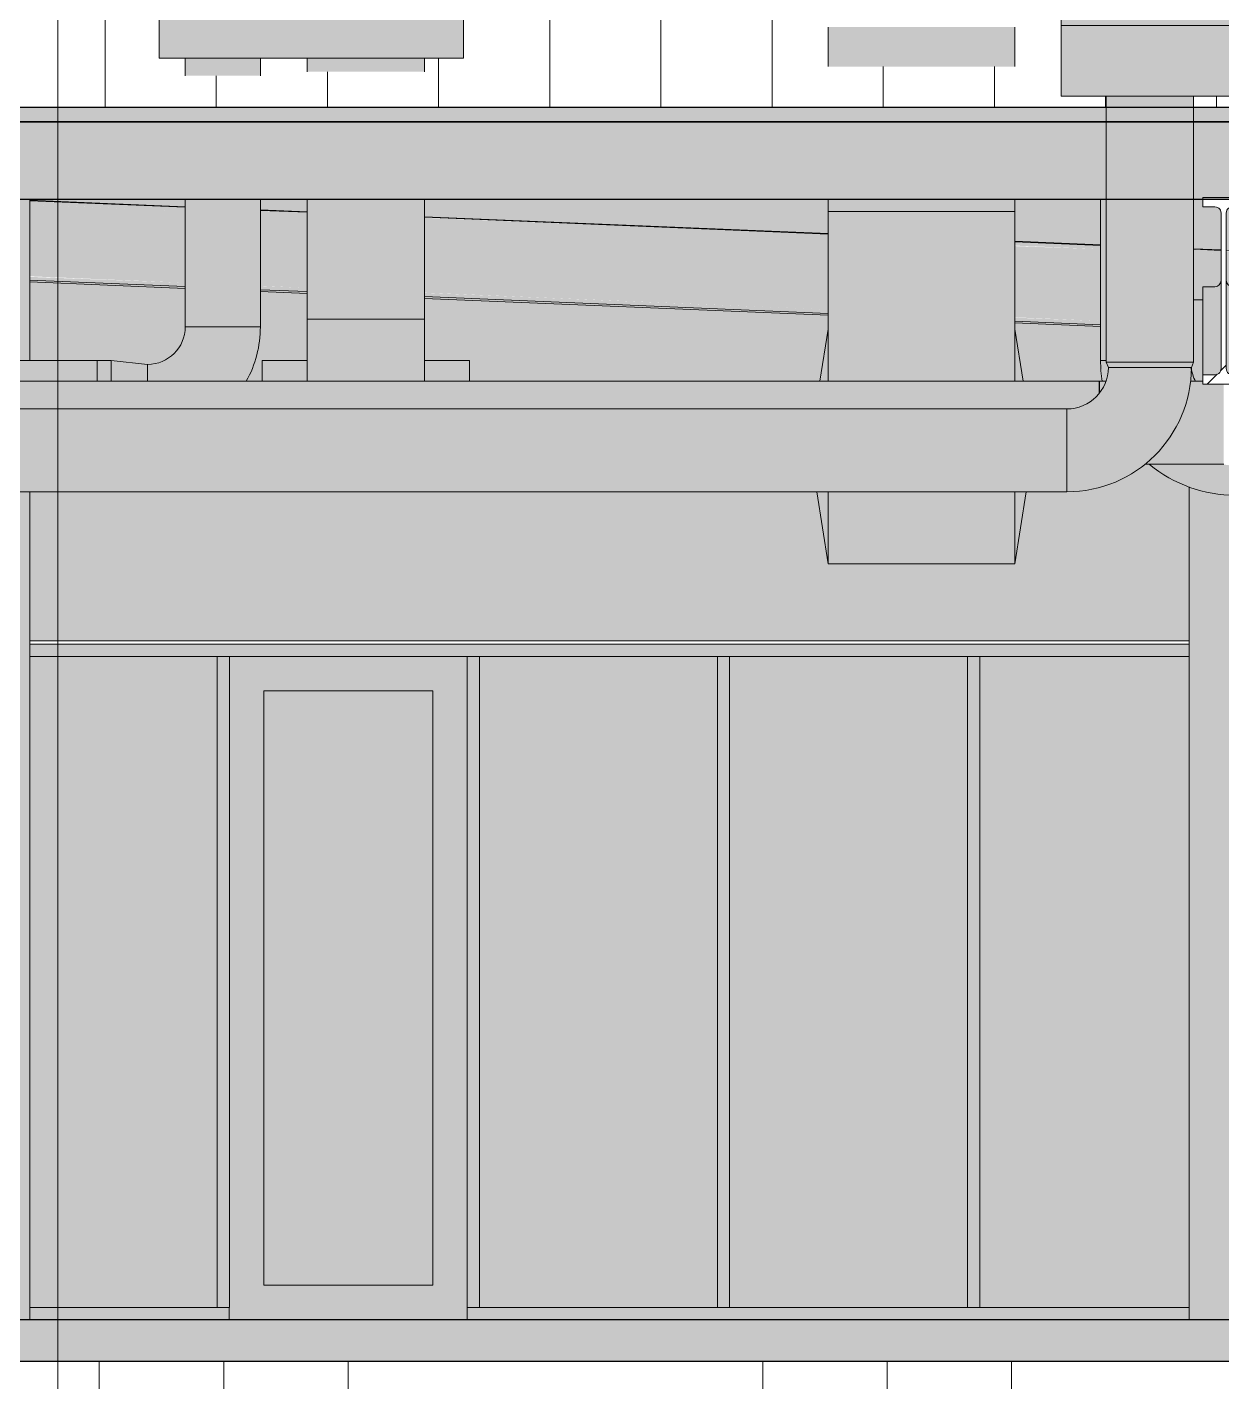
# Model space of a CAD drawing. Header units: inches. Extents: x 21380 to 98133, y -290 to 853.
# Drawn here: x 29036.9 to 29209.7, y -9 to 187.1 of the extents above; entities that cross this region are included whole.
import ezdxf

# ---------------------------------------------------------------- set-up
doc = ezdxf.new("R2010")
doc.units = ezdxf.units.IN
doc.header["$MEASUREMENT"] = 0
doc.linetypes.add('Grid Line 1_2_', pattern=[0.875, 0.5, -0.125, 0.125, -0.125])
for name, color, linetype, lineweight in [('A-CLNG', 13, 'Continuous', 9), ('A-CLNG-PATT', 13, 'Continuous', 25), ('A-DOOR', 31, 'Continuous', 9), ('A-FLOR', 192, 'Continuous', 9), ('A-FLOR-LEVL', 51, 'Continuous', 9), ('A-FLOR-PATT', 8, 'Continuous', 25), ('A-GLAZ-CURT', 52, 'Continuous', 9), ('A-GLAZ-CWMG', 51, 'Continuous', 9), ('A-ROOF', 132, 'Continuous', 9), ('A-ROOF-PATT', 132, 'Continuous', 9), ('A-WALL-PATT', 111, 'Continuous', 25), ('C-TOPO', 7, 'Continuous', 9), ('G-ANNO-SYMB', 111, 'Continuous', 9), ('I-WALL', 2, 'Continuous', 9), ('M-EQPM', 50, 'Continuous', 9), ('M-HVAC-DUCT', 70, 'Continuous', 9), ('M-HVAC-DUCT-ANNO', 70, 'Continuous', 9), ('S-BEAM', 12, 'Continuous', 9), ('S-COLS', 52, 'Continuous', 9)]:
    doc.layers.add(name, color=color, linetype=linetype, lineweight=lineweight)

# ---------------------------------------------------------------- blocks, each defined once
blk = doc.blocks.new('Struct_Xcel_Sports Complex_rvt-2-Building Section - North_South looking East _ Clinic')
at = {"layer": 'A-FLOR-PATT', "lineweight": 9}
h = blk.add_hatch(dxfattribs=at)
h.set_pattern_fill('FP_24', style=0, pattern_type=2)
h.set_pattern_definition([(50, (22033.27, 107.706), (55.0854, -4.8198), [5.76, -63.36]), (355, (22033.27, 107.706), (-10.6557, 57.7685), [4.608, -50.688]), (100.451, (22037.863, 107.305), (44.4295, 52.9487), [4.895, -53.848]), (46.184, (22033.27, 123.066), (81.9644, -12.712), [8.64, -95.04]), (96.636, (22040.1, 122.01), (71.7815, 74.8124), [7.343, -80.772]), (351.184, (22033.27, 123.07), (71.782, 74.8124), [6.912, -76.032]), (21, (22040.95, 119.226), (45.842, -30.9215), [5.76, -63.36]), (326, (22040.95, 119.226), (18.687, 55.6915), [4.608, -50.688]), (71.451, (22044.77, 116.65), (64.529, 24.77), [4.895, -53.848]), (37.5, (22033.272, 107.706), (0.9339, 25.5668), [2.534, -47.539, 2.534, -48.922, -50.88]), (37.5, (22033.272, 107.706), (0.9339, 25.5668), [-101.53, 2.534, -48.346]), (7.5, (22033.272, 107.706), (20.20404, 30.2913), [2.534, -26.803, 2.534, -46.387, -19.392]), (7.5, (22033.272, 107.706), (20.20404, 30.2913), [-78.259, 2.534, -16.858]), (327.5, (22016.146, 107.706), (40.9978, -1.7324), [2.534, -16.666, 2.534, -57.37, -79.488]), (327.5, (22016.146, 107.706), (40.9978, -1.7324), [-79.104, 2.534, -76.954]), (317.5, (22008.466, 107.706), (44.7889, 7.6878), [2.534, -22.426, 2.534, -37.248, -56.448]), (317.5, (22008.466, 107.706), (44.7889, 7.6878), [-64.742, 2.534, -53.914])])
h.paths.add_polyline_path([(22104.33, -6), (22790.8, -6), (22790.8, 0), (20899.55, 0), (20899.55, -6), (21794.49, -6)], flags=0)
at = {"layer": 'A-FLOR', "color": 250, "lineweight": 25}
for p, q in [((22790.8, 0), (20899.55, 0)), ((20899.55, -6), (22790.8, -6))]:
    blk.add_line(p, q, dxfattribs=at)
blk = doc.blocks.new('W-Wide Flange - 2_-3_ deep-1401662-Building Section - North_South looking East _ Clinic')
at = {"layer": 'S-BEAM'}
h = blk.add_hatch(dxfattribs=at)
h.set_pattern_fill('FP_15', color=256, style=0, pattern_type=2)
h.set_pattern_definition([(45, (22033.272, 107.706), (-19.007, 19.007), []), (45, (22033.272, 136.506), (-19.007, 19.007), [])])
h.paths.add_polyline_path([(22540.05, 135.4), (22546.05, 135.4), (22546.05, 136.76), (22544.12, 136.78), (22543.76, 136.96), (22543.52, 137.27), (22543.43, 137.65), (22543.45, 160.37), (22543.62, 160.73), (22543.93, 160.97), (22544.32, 161.06), (22546.05, 161.06), (22546.05, 162.42), (22540.05, 162.42), (22540.05, 161.06), (22541.99, 161.04), (22542.34, 160.87), (22542.59, 160.56), (22542.68, 160.17), (22542.66, 137.45), (22542.48, 137.1), (22542.17, 136.85), (22541.79, 136.76), (22540.05, 136.76)], flags=0)
for points in [[(22540.05, 136.76), (22541.79, 136.78), (22541.79, 149.5), (22540.05, 149.5), (22540.05, 136.78)], [(22541.79, 136.76), (22542.23, 136.89), (22542.48, 137.1), (22542.66, 137.45), (22542.68, 137.65), (22542.65, 150.16), (22542.42, 149.76), (22541.99, 149.53), (22541.79, 149.5), (22541.79, 136.78)], [(22544.32, 136.76), (22544.32, 149.5), (22543.87, 149.62), (22543.55, 149.95), (22543.43, 150.39), (22543.46, 137.43), (22543.69, 137.03), (22543.93, 136.85), (22544.12, 136.78)], [(22544.32, 136.76), (22546.05, 136.78), (22546.05, 149.5), (22544.32, 149.5), (22544.32, 136.78)]]:
    blk.add_hatch(color=256, dxfattribs=at).paths.add_polyline_path(points, flags=0)
at = {"layer": 'S-BEAM', "lineweight": 15}
for p, q in [((22546.05, 162.42), (22540.05, 162.42)), ((22540.05, 162.42), (22540.05, 161.06)), ((22540.05, 161.06), (22541.79, 161.06)), ((22544.32, 161.06), (22546.05, 161.06)), ((22546.05, 161.06), (22546.05, 162.42)), ((22542.68, 160.17), (22542.68, 137.65)), ((22543.43, 137.65), (22543.43, 160.17)), ((22541.79, 136.76), (22540.05, 136.76)), ((22540.05, 136.76), (22540.05, 135.4)), ((22540.05, 135.4), (22546.05, 135.4)), ((22546.05, 136.76), (22544.32, 136.76)), ((22546.05, 135.4), (22546.05, 136.76))]:
    blk.add_line(p, q, dxfattribs=at)
at = {"layer": 'S-BEAM'}
for p, q in [((22540.05, 149.5), (22541.79, 149.5)), ((22540.05, 149.5), (22540.05, 136.76)), ((22544.32, 149.5), (22546.05, 149.5)), ((22546.05, 136.76), (22546.05, 149.5))]:
    blk.add_line(p, q, dxfattribs=at)
at = {"layer": 'S-BEAM', "lineweight": 15, "flags": 128}
for points in [[(22541.79, 161.06), (22541.99, 161.04), (22542.17, 160.97), (22542.34, 160.87), (22542.48, 160.73), (22542.59, 160.56), (22542.66, 160.37), (22542.68, 160.17)], [(22543.43, 160.17), (22543.45, 160.37), (22543.52, 160.56), (22543.62, 160.73), (22543.76, 160.87), (22543.93, 160.97), (22544.12, 161.04), (22544.32, 161.06)], [(22542.68, 137.65), (22542.66, 137.45), (22542.59, 137.27), (22542.48, 137.1), (22542.34, 136.96), (22542.17, 136.85), (22541.99, 136.78), (22541.79, 136.76)], [(22544.32, 136.76), (22544.12, 136.78), (22543.93, 136.85), (22543.76, 136.96), (22543.62, 137.1), (22543.52, 137.27), (22543.45, 137.45), (22543.43, 137.65)]]:
    blk.add_lwpolyline(points, dxfattribs=at)
at = {"layer": 'S-BEAM'}
for centre, start_param, end_param in [((22541.79, 150.39), 4.712389, 6.283185), ((22544.32, 150.39), 3.141593, 4.712389)]:
    blk.add_ellipse(centre, major_axis=(0.89, 0), ratio=0.999133, start_param=start_param, end_param=end_param, dxfattribs=at)
blk = doc.blocks.new('Carrier_48TC_Standard_Efficiency_Gas_Heat_Electric_Cooling_Packaged_Rooftop_Unit_3_to_15_nominal_tons - 7_5 ton 48TC__08-873531-Building Section - North_South looking East _ Clinic')
at = {"layer": 'M-EQPM'}
for points in [[(22519.55, 187.33), (22579.05, 187.33), (22579.05, 228.58), (22519.55, 228.58), (22519.55, 193.61)], [(22519.55, 177.08), (22579.05, 177.08), (22579.05, 191.08), (22519.55, 191.08)]]:
    blk.add_hatch(color=256, dxfattribs=at).paths.add_polyline_path(points, flags=0)
for p, q in [((22519.55, 228.58), (22579.05, 228.58)), ((22519.55, 187.33), (22519.55, 228.58)), ((22579.05, 187.33), (22579.05, 228.58)), ((22519.55, 191.08), (22579.05, 191.08)), ((22519.55, 177.08), (22519.55, 191.08)), ((22579.05, 177.08), (22579.05, 191.08)), ((22579.05, 187.33), (22519.55, 187.33)), ((22579.05, 177.08), (22519.55, 177.08))]:
    blk.add_line(p, q, dxfattribs=at)
blk = doc.blocks.new('Carrier_48TC_Standard_Efficiency_Gas_Heat_Electric_Cooling_Packaged_Rooftop_Unit_3_to_15_nominal_tons - 6 ton 48TC__07-1350223-Building Section - North_South looking East _ Clinic')
at = {"layer": 'M-EQPM'}
for points in [[(22423.87, 192.85), (22433.05, 192.85), (22433.05, 234.23), (22389.05, 234.23), (22389.05, 192.85), (22419.02, 192.85)], [(22433.05, 182.6), (22433.05, 196.6), (22389.05, 196.6), (22389.05, 182.6), (22423.87, 182.6)]]:
    blk.add_hatch(color=256, dxfattribs=at).paths.add_polyline_path(points, flags=0)
for p, q in [((22389.05, 234.23), (22433.05, 234.23)), ((22389.05, 192.85), (22389.05, 234.23)), ((22433.05, 192.85), (22433.05, 234.23)), ((22389.05, 196.6), (22433.05, 196.6)), ((22389.05, 182.6), (22389.05, 196.6)), ((22433.05, 182.6), (22433.05, 196.6)), ((22433.05, 192.85), (22389.05, 192.85)), ((22433.05, 182.6), (22389.05, 182.6))]:
    blk.add_line(p, q, dxfattribs=at)
blk = doc.blocks.new('W-Wide Flange - W12X16-1341241-Building Section - North_South looking East _ Clinic')
at = {"layer": 'S-BEAM'}
h = blk.add_hatch(color=256, dxfattribs=at)
h.paths.add_polyline_path([(22652.49, 149.64), (22652.49, 150.18), (22573.05, 153.42), (22573.05, 152.95), (22646.57, 149.88)], flags=0)
h.paths.add_polyline_path([(22549.05, 153.95), (22549.05, 154.49), (22543.43, 154.65), (22543.43, 154.18)], flags=0)
h.paths.add_polyline_path([(22542.68, 154.21), (22542.68, 154.76), (22538.68, 154.85), (22538.68, 154.38), (22540.06, 154.32)], flags=0)
h.paths.add_polyline_path([(22525.24, 154.94), (22525.24, 155.49), (22512.83, 155.93), (22512.83, 155.45), (22514.6, 155.38)], flags=0)
h.paths.add_polyline_path([(22485.83, 156.58), (22485.83, 157.13), (22427.43, 159.47), (22427.43, 159.01), (22452.91, 157.95)], flags=0)
h.paths.add_polyline_path([(22410.43, 159.72), (22410.43, 160.27), (22403.68, 160.47), (22403.68, 160)], flags=0)
h.paths.add_polyline_path([(22392.8, 160.46), (22392.8, 161), (22370.3, 161.87), (22370.3, 161.39), (22375.45, 161.18)], flags=0)
h = blk.add_hatch(color=256, dxfattribs=at)
h.paths.add_polyline_path([(22652.49, 139.25), (22652.49, 149.64), (22573.05, 152.95), (22573.05, 142.56), (22646.57, 139.5)], flags=0)
h.paths.add_polyline_path([(22549.05, 143.56), (22549.05, 153.95), (22543.43, 154.18), (22543.46, 150.16), (22543.69, 149.76), (22544.12, 149.53), (22544.9, 149.5), (22546.05, 149.5), (22546.05, 147.62), (22548.05, 147.62), (22548.05, 143.6)], flags=0)
h.paths.add_polyline_path([(22525.24, 144.55), (22525.24, 154.94), (22512.83, 155.38), (22512.83, 145.07)], flags=0)
h.paths.add_polyline_path([(22485.83, 146.2), (22485.83, 156.58), (22427.43, 159.01), (22427.43, 148.63), (22452.91, 147.57)], flags=0)
h.paths.add_polyline_path([(22540.05, 147.62), (22540.06, 149.5), (22542.02, 149.53), (22542.42, 149.76), (22542.65, 150.16), (22542.68, 150.39), (22542.64, 154.21), (22538.68, 154.38), (22538.68, 147.62)], flags=0)
h.paths.add_polyline_path([(22410.43, 149.34), (22410.43, 159.72), (22403.68, 160), (22403.68, 149.62)], flags=0)
h.paths.add_polyline_path([(22392.8, 150.07), (22392.8, 160.46), (22370.3, 161.39), (22370.3, 151.01), (22389.07, 150.23)], flags=0)
h = blk.add_hatch(color=256, dxfattribs=at)
h.paths.add_polyline_path([(22652.49, 150.18), (22652.49, 150.26), (22651.44, 150.23)], flags=0)
h.paths.add_polyline_path([(22549.05, 154.49), (22549.05, 154.57), (22547.67, 154.55)], flags=0)
h.paths.add_polyline_path([(22542.68, 154.76), (22542.68, 154.84), (22538.68, 154.93)], flags=0)
h.paths.add_polyline_path([(22525.24, 155.49), (22525.24, 155.56), (22517.46, 155.81)], flags=0)
h.paths.add_polyline_path([(22485.83, 157.13), (22485.83, 157.21), (22452.91, 158.5)], flags=0)
h.paths.add_polyline_path([(22410.43, 160.27), (22410.43, 160.35), (22403.68, 160.55)], flags=0)
h.paths.add_polyline_path([(22392.8, 161), (22392.8, 161.08), (22375.45, 161.73)], flags=0)
h = blk.add_hatch(color=256, dxfattribs=at)
h.paths.add_polyline_path([(22652.49, 138.7), (22652.49, 139.25), (22573.05, 142.49), (22573.05, 142.01), (22646.57, 138.95)], flags=0)
h.paths.add_polyline_path([(22549.05, 143.01), (22549.05, 143.56), (22548.05, 143.54), (22548.05, 143.06)], flags=0)
h.paths.add_polyline_path([(22525.24, 144.01), (22525.24, 144.55), (22512.83, 145.02), (22512.83, 144.52)], flags=0)
h.paths.add_polyline_path([(22485.83, 145.65), (22485.83, 146.2), (22427.43, 148.61), (22427.43, 148.08), (22452.91, 147.02)], flags=0)
h.paths.add_polyline_path([(22410.43, 148.79), (22410.43, 149.34), (22403.68, 149.6), (22403.68, 149.07)], flags=0)
h.paths.add_polyline_path([(22392.8, 149.52), (22392.8, 150.07), (22370.3, 150.93), (22370.3, 150.46), (22375.92, 150.23)], flags=0)
h = blk.add_hatch(color=256, dxfattribs=at)
h.paths.add_polyline_path([(22652.49, 138.44), (22652.49, 138.7), (22573.05, 142.01), (22573.05, 141.75), (22646.57, 138.69)], flags=0)
h.paths.add_polyline_path([(22549.05, 142.75), (22549.05, 143.01), (22548.05, 143.06), (22548.05, 142.79)], flags=0)
h.paths.add_polyline_path([(22525.24, 143.74), (22525.24, 144.01), (22512.83, 144.52), (22512.83, 144.26)], flags=0)
h.paths.add_polyline_path([(22485.83, 145.38), (22485.83, 145.65), (22427.43, 148.08), (22427.43, 147.82), (22481.21, 145.58)], flags=0)
h.paths.add_polyline_path([(22410.43, 148.52), (22410.43, 148.79), (22403.68, 149.07), (22403.68, 148.81)], flags=0)
h.paths.add_polyline_path([(22392.8, 149.26), (22392.8, 149.52), (22370.3, 150.46), (22370.3, 150.2), (22375.45, 149.98)], flags=0)
for p, q in [((22392.8, 161), (22370.3, 161.94)), ((22410.43, 160.27), (22403.68, 160.55)), ((22485.83, 157.13), (22427.43, 159.56)), ((22525.24, 155.49), (22512.83, 156)), ((22542.68, 154.76), (22538.68, 154.93)), ((22549.05, 154.49), (22543.43, 154.73)), ((22652.49, 150.18), (22573.05, 153.49)), ((22370.3, 150.46), (22392.8, 149.52)), ((22403.68, 149.07), (22410.43, 148.79)), ((22427.43, 148.08), (22485.83, 145.65)), ((22512.83, 144.52), (22525.24, 144.01)), ((22548.05, 143.06), (22549.05, 143.01)), ((22573.05, 142.01), (22652.49, 138.7))]:
    blk.add_line(p, q, dxfattribs=at)
blk = doc.blocks.new('System Panel - Interior Glazing-1316223-Building Section - North_South looking East _ Clinic')
at = {"layer": 'A-GLAZ-CURT'}
blk.add_hatch(color=256, dxfattribs=at).paths.add_polyline_path([(22397.43, 1.75), (22397.43, 96), (22370.3, 95.96), (22370.3, 1.75)], flags=0)
blk = doc.blocks.new('Rectangular Mullion - Interior 1_75_ x 4_5_-1316220-Building Section - North_South looking East _ Clinic')
at = {"layer": 'A-GLAZ-CWMG'}
blk.add_hatch(color=256, dxfattribs=at).paths.add_polyline_path([(22399.18, 0), (22399.18, 1.75), (22370.3, 1.75), (22370.3, 0)], flags=0)
for q in [(22370.3, 1.75), (22399.18, 0)]:
    blk.add_line((22399.18, 1.75), q, dxfattribs=at)
blk = doc.blocks.new('System Panel - Interior Glazing-1220306-Building Section - North_South looking East _ Clinic')
at = {"layer": 'A-GLAZ-CURT'}
blk.add_hatch(color=256, dxfattribs=at).paths.add_polyline_path([(22616.3, 1.75), (22650.74, 1.75), (22650.74, 96), (22616.3, 96), (22616.3, 76.43)], flags=0)
blk = doc.blocks.new('Rectangular Mullion - Interior 1_75_ x 4_5_-1314717-Building Section - North_South looking East _ Clinic')
at = {"layer": 'A-GLAZ-CWMG'}
blk.add_hatch(color=256, dxfattribs=at).paths.add_polyline_path([(22506.87, 0), (22538.05, 0), (22538.05, 1.75), (22506.87, 1.75)], flags=0)
blk.add_line((22538.05, 1.75), (22506.87, 1.75), dxfattribs=at)
blk = doc.blocks.new('Rectangular Mullion - Interior 1_75_ x 4_5_-1314719-Building Section - North_South looking East _ Clinic')
at = {"layer": 'A-GLAZ-CWMG'}
blk.add_hatch(color=256, dxfattribs=at).paths.add_polyline_path([(22470.68, 96), (22506.87, 96), (22506.87, 97.75), (22470.68, 97.75)], flags=0)
for p, q in [((22506.87, 97.75), (22470.68, 97.75)), ((22470.68, 96), (22506.87, 96))]:
    blk.add_line(p, q, dxfattribs=at)
blk = doc.blocks.new('Rectangular Mullion - Interior 1_75_ x 4_5_-V47-Building Section - North_South looking East _ Clinic')
at = {"layer": 'A-GLAZ-CWMG'}
blk.add_hatch(color=256, dxfattribs=at).paths.add_polyline_path([(22530.38, 96), (22538.05, 96), (22538.05, 97.75), (22506.87, 97.75), (22506.87, 96)], flags=0)
for p, q in [((22538.05, 97.75), (22506.87, 97.75)), ((22506.87, 96), (22538.05, 96))]:
    blk.add_line(p, q, dxfattribs=at)
blk = doc.blocks.new('Rectangular Mullion - Interior 1_75_ x 4_5_-1314720-Building Section - North_South looking East _ Clinic')
at = {"layer": 'A-GLAZ-CWMG'}
blk.add_hatch(color=256, dxfattribs=at).paths.add_polyline_path([(22580.12, 1.75), (22580.12, 96), (22578.37, 96), (22578.37, 1.75)], flags=0)
for p, q in [((22578.37, 96), (22580.12, 96)), ((22578.37, 96), (22578.37, 1.75)), ((22580.12, 1.75), (22580.12, 96)), ((22580.12, 1.75), (22578.37, 1.75))]:
    blk.add_line(p, q, dxfattribs=at)
blk = doc.blocks.new('Door_Single_Storefront - one-1371409-Building Section - North_South looking East _ Clinic')
at = {"layer": 'A-DOOR'}
h = blk.add_hatch(color=256, dxfattribs=at)
h.paths.add_polyline_path([(22399.18, 0), (22433.62, 0), (22433.62, 96), (22399.18, 96), (22399.18, 1.75)], flags=0)
h.paths.add_polyline_path([(22414.18, 5), (22404.18, 5), (22404.18, 91), (22428.62, 91), (22428.62, 5)], flags=0)
blk.add_hatch(color=256, dxfattribs=at).paths.add_polyline_path([(22404.18, 5), (22428.62, 5), (22428.62, 91), (22404.18, 91), (22404.18, 29.44)], flags=0)
for p, q in [((22404.18, 5), (22404.18, 91)), ((22404.18, 91), (22428.62, 91)), ((22428.62, 91), (22428.62, 5)), ((22428.62, 5), (22404.18, 5))]:
    blk.add_line(p, q, dxfattribs=at)
blk = doc.blocks.new('Rectangular Mullion - Interior 1_75_ x 4_5_-1315442-Building Section - North_South looking East _ Clinic')
at = {"layer": 'A-GLAZ-CWMG'}
blk.add_hatch(color=256, dxfattribs=at).paths.add_polyline_path([(22470.68, 0), (22470.68, 1.75), (22433.62, 1.75), (22433.62, 0)], flags=0)
for p in [(22433.62, 0), (22470.68, 1.75)]:
    blk.add_line(p, (22433.62, 1.75), dxfattribs=at)
blk = doc.blocks.new('Rectangular Mullion - Interior 1_75_ x 4_5_-V46-Building Section - North_South looking East _ Clinic')
at = {"layer": 'A-GLAZ-CWMG'}
blk.add_hatch(color=256, dxfattribs=at).paths.add_polyline_path([(22615.43, 0), (22615.43, 1.75), (22579.24, 1.75), (22579.24, 0)], flags=0)
blk.add_line((22615.43, 1.75), (22579.24, 1.75), dxfattribs=at)
blk = doc.blocks.new('Rectangular Mullion - Interior 1_75_ x 4_5_-1316222-Building Section - North_South looking East _ Clinic')
at = {"layer": 'A-GLAZ-CWMG'}
blk.add_hatch(color=256, dxfattribs=at).paths.add_polyline_path([(22370.3, 96), (22398.3, 96), (22398.3, 97.75), (22370.3, 97.75)], flags=0)
for p, q in [((22398.3, 97.75), (22370.3, 97.75)), ((22370.3, 96), (22398.3, 96))]:
    blk.add_line(p, q, dxfattribs=at)
blk = doc.blocks.new('Rectangular Elbow - Radius - 1 W-1457273-Building Section - North_South looking East _ Clinic')
at = {"layer": 'M-HVAC-DUCT'}
h = blk.add_hatch(color=256, dxfattribs=at)
h.paths.add_polyline_path([(22491.64, 109.38), (22512.83, 109.38), (22512.83, 119.82), (22485.83, 119.82), (22485.83, 109.38)], flags=0)
h.paths.add_polyline_path([(22512.83, 135.82), (22512.83, 160.38), (22485.83, 160.38), (22485.83, 135.82), (22509.58, 135.82)], flags=0)
for p, q in [((22485.83, 160.38), (22512.83, 160.38)), ((22485.83, 160.38), (22485.83, 135.81)), ((22512.83, 160.38), (22512.83, 135.81)), ((22485.83, 119.77), (22485.83, 109.38)), ((22512.83, 119.77), (22512.83, 109.38)), ((22485.83, 109.38), (22512.83, 109.38)), ((22512.83, 109.38), (22485.83, 109.38))]:
    blk.add_line(p, q, dxfattribs=at)
blk = doc.blocks.new('Round to Rectangular Transition - Angle - 45 Degree-1457275-Building Section - North_South looking East _ Clinic')
at = {"layer": 'M-HVAC-DUCT'}
h = blk.add_hatch(color=256, dxfattribs=at)
h.paths.add_polyline_path([(22485.83, 109.38), (22485.83, 119.82), (22484.3, 119.82), (22485.8, 109.63)], flags=0)
h.paths.add_polyline_path([(22484.72, 135.82), (22485.83, 135.82), (22485.83, 143.38), (22484.8, 136.34)], flags=0)
h = blk.add_hatch(color=256, dxfattribs=at)
h.paths.add_polyline_path([(22512.83, 109.38), (22514.37, 119.82), (22512.83, 119.82), (22512.83, 109.63)], flags=0)
h.paths.add_polyline_path([(22512.83, 135.82), (22513.95, 135.82), (22512.83, 143.38), (22512.83, 136.34)], flags=0)
for points in [[(22513.95, 135.82), (22514.03, 135.82), (22513.2, 140.86)], [(22485.83, 109.38), (22484.3, 119.82), (22484.18, 119.82), (22485.8, 109.63)], [(22512.83, 109.38), (22514.49, 119.82), (22514.37, 119.82), (22512.87, 109.62)]]:
    blk.add_hatch(color=256, dxfattribs=at).paths.add_polyline_path(points, flags=0)
for p, q in [((22484.63, 135.82), (22485.83, 143.38)), ((22514.03, 135.82), (22512.83, 143.38)), ((22485.83, 109.38), (22484.18, 119.82)), ((22514.49, 119.82), (22512.83, 109.38)), ((22485.83, 109.38), (22512.83, 109.38))]:
    blk.add_line(p, q, dxfattribs=at)
blk = doc.blocks.new('Rectangular Elbow - Radius - 1 W-1459285-Building Section - North_South looking East _ Clinic')
at = {"layer": 'M-HVAC-DUCT'}
h = blk.add_hatch(color=256, dxfattribs=at)
h.paths.add_polyline_path([(22376.52, 135.82), (22380.05, 135.82), (22380.05, 138.82), (22353.05, 138.82), (22353.05, 135.82), (22375.45, 135.82)], flags=0)
h.paths.add_polyline_path([(22335.48, 135.82), (22347.05, 135.82), (22347.05, 138.82), (22335.05, 138.82), (22335.05, 135.82), (22335.3, 135.82)], flags=0)
for p, q in [((22335.05, 138.82), (22335.05, 135.82)), ((22335.05, 135.82), (22335.05, 138.82)), ((22347.03, 138.82), (22335.05, 138.82)), ((22380.05, 138.82), (22353.03, 138.82)), ((22380.05, 138.82), (22380.05, 135.82))]:
    blk.add_line(p, q, dxfattribs=at)
blk = doc.blocks.new('Rectangular Elbow - Radius - 1 W-1453792-Building Section - North_South looking East _ Clinic')
at = {"layer": 'M-HVAC-DUCT'}
h = blk.add_hatch(color=256, dxfattribs=at)
h.paths.add_polyline_path([(22544.74, 119.32), (22544.74, 123.54), (22542.71, 123.82), (22532.37, 123.82), (22533.28, 123.04), (22535.89, 121.45), (22538.71, 120.27), (22541.69, 119.56)], flags=0)
h.paths.add_polyline_path([(22525.96, 135.82), (22526.01, 135.9), (22526.16, 136.27), (22526.37, 137.82), (22526.05, 138.57), (22526.05, 138.82), (22525.24, 138.82), (22525.56, 135.82), (22525.69, 135.82)], flags=0)
h.paths.add_polyline_path([(22538.21, 135.82), (22539.01, 135.82), (22538.46, 137.14), (22538.37, 137.82), (22538.3, 137.04)], flags=0)
for p, q in [((22525.24, 138.82), (22526.05, 138.82)), ((22544.74, 123.54), (22544.74, 119.32))]:
    blk.add_line(p, q, dxfattribs=at)
for radius, start, end in [(19.5, 180, 188.8511), (6.5, 188.8076, 207.6079), (19.5, 230.4864, 270)]:
    blk.add_arc((22544.74, 138.82), radius, start, end, dxfattribs=at)
blk = doc.blocks.new('Rectangular Elbow - Radius - 1 W-1554771-Building Section - North_South looking East _ Clinic')
at = {"layer": 'M-HVAC-DUCT'}
blk.add_hatch(color=256, dxfattribs=at).paths.add_polyline_path([(22421.58, 135.82), (22427.43, 135.82), (22427.43, 144.82), (22410.43, 144.82), (22410.43, 135.82), (22414.18, 135.82)], flags=0)
for p, q in [((22410.43, 144.82), (22427.43, 144.82)), ((22410.43, 144.82), (22410.43, 135.79)), ((22427.43, 144.82), (22427.43, 135.79))]:
    blk.add_line(p, q, dxfattribs=at)
blk = doc.blocks.new('Rectangular Transition - Angle - 45 Degree-1554773-Building Section - North_South looking East _ Clinic')
at = {"layer": 'M-HVAC-DUCT'}
for points in [[(22403.93, 135.82), (22410.43, 135.82), (22410.43, 138.82), (22403.93, 138.82), (22403.93, 136.65)], [(22427.43, 135.82), (22433.93, 135.82), (22433.93, 138.82), (22427.43, 138.82), (22427.43, 136.65)]]:
    blk.add_hatch(color=256, dxfattribs=at).paths.add_polyline_path(points, flags=0)
for p, q in [((22403.93, 135.82), (22403.93, 138.82)), ((22410.43, 138.82), (22403.93, 138.82)), ((22433.93, 138.82), (22427.43, 138.82)), ((22433.93, 138.82), (22433.93, 135.82))]:
    blk.add_line(p, q, dxfattribs=at)
blk = doc.blocks.new('Rectangular Elbow - Radius - 1 W-1554887-Building Section - North_South looking East _ Clinic')
at = {"layer": 'M-HVAC-DUCT'}
blk.add_hatch(color=256, dxfattribs=at).paths.add_polyline_path([(22388.02, 135.82), (22401.62, 135.82), (22402.69, 138.12), (22403.43, 140.86), (22403.68, 143.7), (22392.8, 143.7), (22392.62, 142.29), (22392.07, 140.98), (22391.21, 139.85), (22390.08, 138.99), (22388.77, 138.44), (22387.37, 138.26), (22387.37, 135.82)], flags=0)
for p, q in [((22392.8, 143.7), (22403.68, 143.7)), ((22387.37, 135.82), (22387.37, 138.26))]:
    blk.add_line(p, q, dxfattribs=at)
for radius, start in [(5.44, 270), (16.31, 331.0914)]:
    blk.add_arc((22387.37, 143.7), radius, start, 0, dxfattribs=at)
blk = doc.blocks.new('Rectangular Transition - Angle - 45 Degree-1554892-Building Section - North_South looking East _ Clinic')
at = {"layer": 'M-HVAC-DUCT'}
blk.add_hatch(color=256, dxfattribs=at).paths.add_polyline_path([(22387.37, 135.82), (22387.37, 138.26), (22382.08, 138.82), (22382.08, 135.82)], flags=0)
for p, q in [((22382.08, 135.82), (22382.08, 138.82)), ((22387.37, 138.26), (22382.08, 138.82)), ((22387.37, 138.26), (22387.37, 135.82))]:
    blk.add_line(p, q, dxfattribs=at)
blk = doc.blocks.new('Rectangular Elbow - Radius - 1 W-1464269-Building Section - North_South looking East _ Clinic')
at = {"layer": 'M-HVAC-DUCT'}
blk.add_hatch(color=256, dxfattribs=at).paths.add_polyline_path([(22520.37, 119.82), (22523.18, 120.04), (22525.93, 120.7), (22528.54, 121.78), (22530.95, 123.26), (22533.23, 125.26), (22534.93, 127.24), (22536.4, 129.65), (22537.48, 132.26), (22538.14, 135.02), (22538.37, 137.82), (22526.37, 137.82), (22526.16, 136.27), (22525.56, 134.82), (22524.61, 133.58), (22523.37, 132.62), (22521.92, 132.02), (22520.37, 131.82)], flags=0)
for p, q in [((22526.37, 137.82), (22538.37, 137.82)), ((22520.37, 119.82), (22520.37, 131.82))]:
    blk.add_line(p, q, dxfattribs=at)
for radius in [6, 18]:
    blk.add_arc((22520.37, 137.82), radius, 270, 360, dxfattribs=at)
blk = doc.blocks.new('Rectangular Transition - Angle - 45 Degree-1464678-Building Section - North_South looking East _ Clinic')
at = {"layer": 'M-HVAC-DUCT'}
blk.add_hatch(color=256, dxfattribs=at).paths.add_polyline_path([(22526.37, 137.82), (22538.37, 137.82), (22538.68, 138.57), (22526.05, 138.57), (22526.16, 138.31)], flags=0)
for p, q in [((22526.05, 138.57), (22538.68, 138.57)), ((22526.05, 138.57), (22526.37, 137.82)), ((22538.37, 137.82), (22526.37, 137.82)), ((22538.68, 138.57), (22538.37, 137.82))]:
    blk.add_line(p, q, dxfattribs=at)
blk = doc.blocks.new('Rectangular Elbow - Radius - 1 W-1557176-Building Section - North_South looking East _ Clinic')
at = {"layer": 'M-HVAC-DUCT'}
h = blk.add_hatch(color=256, dxfattribs=at)
h.paths.add_polyline_path([(22541.09, 123.82), (22543.05, 123.82), (22543.05, 135.4), (22540.05, 135.4), (22540.05, 135.82), (22538.21, 135.82), (22538.14, 135), (22537.48, 132.26), (22536.4, 129.65), (22534.93, 127.24), (22533.09, 125.09), (22531.6, 123.82), (22540.06, 123.82)], flags=0)
h.paths.add_polyline_path([(22525.05, 134.16), (22525.64, 135.02), (22525.98, 135.82), (22525.05, 135.82), (22525.05, 134.82)], flags=0)
for p, q in [((22525.05, 134.16), (22525.05, 135.82)), ((22525.98, 135.82), (22525.05, 135.82)), ((22540.09, 135.82), (22538.24, 135.82)), ((22531.62, 123.82), (22543.05, 123.82))]:
    blk.add_line(p, q, dxfattribs=at)

msp = doc.modelspace()

# ---------------------------------------------------------------- hatches: boundary and pattern name
at = {"layer": 'A-CLNG', "lineweight": 5}
h = msp.add_hatch(color=256, dxfattribs=at)
h.paths.add_polyline_path([(29319.43, 150.26), (29319.43, 160.46), (29278.37, 162.17), (29240, 162.17), (29240, 153.57), (29313.51, 150.51)], flags=0)
h.paths.add_polyline_path([(29216, 154.57), (29216, 162.17), (29213, 162.17), (29213, 161.06), (29211.06, 161.04), (29210.71, 160.87), (29210.46, 160.56), (29210.37, 160.17), (29210.37, 154.81)], flags=0)
h.paths.add_polyline_path([(29209.62, 154.84), (29209.6, 160.37), (29209.43, 160.73), (29209.12, 160.97), (29208.73, 161.06), (29207, 161.06), (29207, 162.17), (29205.62, 162.17), (29205.62, 155)], flags=0)
h.paths.add_polyline_path([(29192.18, 155.56), (29192.18, 162.17), (29179.78, 162.17), (29179.78, 156.08)], flags=0)
h.paths.add_polyline_path([(29152.78, 157.21), (29152.78, 162.17), (29094.37, 162.17), (29094.37, 159.64), (29119.86, 158.58)], flags=0)
h.paths.add_polyline_path([(29077.37, 160.35), (29077.37, 162.17), (29070.62, 162.17), (29070.62, 160.63)], flags=0)
h.paths.add_polyline_path([(29059.75, 161.08), (29059.75, 162.17), (29037.25, 162.17), (29037.25, 162.02), (29042.4, 161.8)], flags=0)
at = {"layer": 'A-CLNG-PATT', "lineweight": 5}
h = msp.add_hatch(color=256, dxfattribs=at)
h.paths.add_polyline_path([(28306.51, 173.3), (29193, 173.3), (29193, 173.43), (27558.5, 173.37), (27558.5, 173.3), (28267.78, 173.3)], flags=0)
h.paths.add_polyline_path([(29453.5, 173.3), (29453.5, 173.43), (29240, 173.43), (29240, 173.3), (29449.07, 173.3)], flags=0)
h.paths.add_polyline_path([(29216, 173.3), (29216, 173.43), (29205.62, 173.43), (29205.62, 173.3)], flags=0)
at = {"layer": 'A-CLNG-PATT', "lineweight": 9}
h = msp.add_hatch(dxfattribs=at)
h.set_pattern_fill('FP_18', color=256, style=0, pattern_type=2)
h.set_pattern_definition([(161.57, (22034.232, 108.666), (-7.6802237, -0.0009796), [0, -54.643, 6.067, 0]), (18.43, (22032.312, 108.666), (-7.6802237, 0.0009796), [0, -54.643, 6.067, 0]), (108.43, (22034.232, 108.666), (3.8382953, -19.2013653), [18.211, -42.499]), (71.57, (22032.312, 108.666), (3.8382953, 19.2013653), [18.211, -42.499])])
h.paths.add_polyline_path([(28229.04, 162.17), (29453.5, 162.17), (29453.5, 173.3), (27558.5, 173.3), (27558.5, 162.17), (28197, 162.17)], flags=0)
at = {"layer": 'A-ROOF'}
msp.add_hatch(color=256, dxfattribs=at).paths.add_polyline_path([(28461.43, 173.43), (29453.5, 173.43), (29453.5, 175.44), (27556, 175.44), (27556, 173.43), (28383.97, 173.43)], flags=0)
at = {"layer": 'A-ROOF-PATT'}
h = msp.add_hatch(dxfattribs=at)
h.set_pattern_fill('FP_19', color=256, style=0, pattern_type=2)
h.set_pattern_definition([(90, (180.953, -760.156), (-16.082, 1e-15), [])])
h.paths.add_polyline_path([(27556, 175.44), (29193, 175.44), (29193, 177.08), (29186.5, 177.08), (29186.5, 187.08), (29179.78, 187.08), (29179.78, 181.36), (29152.78, 181.36), (29152.78, 187.08), (29148, 187.08), (29148, 188.22), (29113.62, 188.22), (29113.62, 188.72), (29100, 188.72), (29100, 182.6), (29094.37, 182.6), (29094.37, 180.61), (29077.37, 180.61), (29077.37, 182.6), (29070.62, 182.6), (29070.62, 180.04), (29059.75, 180.04), (29059.75, 182.6), (29056, 182.6), (29056, 188.72), (29039.75, 188.71), (29039.75, 187.71), (29037.5, 187.71), (29037.5, 187.44), (29018.95, 187.44), (29018.92, 178.05), (29017.86, 178), (29015.05, 178.05), (29015.05, 185), (29009.14, 185), (29009.07, 181.13), (29008.5, 181.61), (29008.5, 176.44), (29005.68, 176.44), (29005.68, 187.44), (27788.75, 187.45), (27788.75, 187.6), (27556, 187.6)], flags=0)
h.paths.add_polyline_path([(29452, 175.44), (29452, 188.22), (29400.25, 188.22), (29400.25, 179.08), (29395.47, 179.08), (29395.47, 177.1), (29368.47, 177.1), (29368.47, 179.08), (29356.06, 179.08), (29356.06, 176.41), (29343.06, 176.41), (29343.06, 179.08), (29336.87, 179.08), (29336.87, 188.22), (29246, 188.22), (29246, 177.08), (29240, 177.08), (29240, 175.44), (29449.07, 175.44)], flags=0)
h.paths.add_polyline_path([(29216, 175.44), (29216, 177.08), (29205.62, 177.08), (29205.62, 175.44)], flags=0)
h.paths.add_polyline_path([(29008.5, 184.92), (29008.61, 184.93), (29008.52, 185.01), (29008.5, 184.93)], flags=0)
at = {"layer": 'A-WALL-PATT', "lineweight": 5}
h = msp.add_hatch(color=256, dxfattribs=at)
h.paths.add_polyline_path([(29025.75, 0), (29037.25, 0), (29037.25, 119.82), (29025.75, 119.82), (29025.75, 76.43)], flags=0)
h.paths.add_polyline_path([(29037.25, 138.82), (29037.25, 162.17), (29025.75, 162.17), (29025.75, 138.82), (29033.09, 138.82)], flags=0)
at = {"layer": 'C-TOPO'}
h = msp.add_hatch(dxfattribs=at)
h.set_pattern_fill('FP_16', color=256, style=0, pattern_type=2)
h.set_pattern_definition([(0, (22033.27, 107.706), (48, 48), [48, -48]), (0, (22033.27, 125.706), (48, 48), [48, -48]), (0, (22033.27, 143.706), (48, 48), [48, -48]), (90, (22039.27, 149.706), (-48, 48), [48, -48]), (90, (22057.27, 149.706), (-48, 48), [48, -48]), (90, (22075.27, 149.706), (-48, 48), [48, -48])])
h.paths.add_polyline_path([(29669.36, -79.81), (29700.82, -79.81), (29700.82, 0), (29467.75, 0), (29467.75, -36), (29470.75, -36), (29470.75, -48), (29452.75, -48), (29452.75, -36), (29457.75, -36), (29457.75, -6), (27566.5, -6), (27566.5, -36), (27571.5, -36), (27571.5, -48), (27553.5, -48), (27553.5, -36), (27556.5, -36), (27556.5, 0), (27222.04, 0), (27222.04, -79.81), (29588.6, -79.81)], flags=0)
h.paths.add_polyline_path([(29218.55, -24), (29202.55, -24), (29202.55, -12), (29218.55, -12)], flags=0)
at = {"layer": 'I-WALL'}
h = msp.add_hatch(color=256, dxfattribs=at)
h.paths.add_polyline_path([(29037.25, 98.25), (29205, 98.25), (29205, 120.55), (29202.83, 121.45), (29199.97, 123.26), (29199.31, 123.82), (29198.55, 123.82), (29197.89, 123.26), (29195.48, 121.78), (29192.87, 120.7), (29190.13, 120.04), (29187.31, 119.82), (29181.44, 119.82), (29179.78, 109.38), (29152.78, 109.38), (29151.12, 119.82), (29037.25, 119.82), (29037.25, 115.49)], flags=0)
h.paths.add_polyline_path([(29236.05, 98.25), (29319.43, 98.25), (29319.43, 118.82), (29268, 118.82), (29268, 136.82), (29319.43, 136.82), (29319.43, 138.44), (29240, 141.75), (29240, 136.82), (29246, 135.82), (29246, 134.82), (29263.6, 134.82), (29263.6, 116.82), (29220.13, 116.82), (29215, 118.34), (29215, 98.25)], flags=0)
h.paths.add_polyline_path([(29192.18, 135.82), (29192.42, 135.82), (29192.18, 138.82), (29192.18, 143.74), (29179.78, 144.26), (29179.78, 143.38), (29180.98, 135.82), (29192, 135.82)], flags=0)
h.paths.add_polyline_path([(29069.02, 135.82), (29070.87, 135.82), (29070.87, 138.82), (29077.37, 138.82), (29077.37, 148.52), (29070.62, 148.81), (29070.62, 143.7), (29070.37, 140.86), (29069.64, 138.12), (29068.57, 135.82)], flags=0)
h.paths.add_polyline_path([(29150.28, 135.82), (29151.58, 135.82), (29152.78, 143.38), (29152.78, 145.38), (29094.37, 147.82), (29094.37, 138.82), (29100.87, 138.82), (29100.87, 135.82), (29119.86, 135.82)], flags=0)
h.paths.add_polyline_path([(29215, 136.65), (29216, 136.82), (29216, 142.75), (29215, 142.79), (29215, 136.82)], flags=0)
h.paths.add_polyline_path([(29054.31, 138.26), (29055.72, 138.44), (29057.03, 138.99), (29058.15, 139.85), (29059.02, 140.98), (29059.56, 142.29), (29059.75, 143.7), (29059.75, 149.26), (29037.25, 150.2), (29037.25, 138.82), (29049.03, 138.82), (29052.57, 138.44)], flags=0)
at = {"layer": 'M-HVAC-DUCT', "lineweight": 5}
h = msp.add_hatch(color=256, dxfattribs=at)
h.paths.add_polyline_path([(29152.78, 160.38), (29179.78, 160.38), (29179.78, 162.17), (29152.78, 162.17)], flags=0)
h.paths.add_polyline_path([(29179.78, 181.36), (29179.78, 187.08), (29152.78, 187.08), (29152.78, 181.36), (29177.95, 181.36)], flags=0)
h = msp.add_hatch(color=256, dxfattribs=at)
h.paths.add_polyline_path([(29059.75, 143.7), (29070.62, 143.7), (29070.62, 162.17), (29059.75, 162.17), (29059.75, 154.55)], flags=0)
h.paths.add_polyline_path([(29059.75, 180.04), (29070.62, 180.04), (29070.62, 182.6), (29059.75, 182.6)], flags=0)
h = msp.add_hatch(color=256, dxfattribs=at)
h.paths.add_polyline_path([(29094.37, 144.82), (29094.37, 162.17), (29077.37, 162.17), (29077.37, 144.82), (29081.13, 144.82)], flags=0)
h.paths.add_polyline_path([(29087.86, 180.61), (29094.37, 180.61), (29094.37, 182.6), (29077.37, 182.6), (29077.37, 180.61), (29087.85, 180.61)], flags=0)
at = {"layer": 'M-HVAC-DUCT'}
for points in [[(29197.32, 138.57), (29205.62, 138.57), (29205.62, 177.08), (29193, 177.08), (29193, 138.57)], [(28428.06, 119.82), (29187.31, 119.82), (29187.31, 131.82), (28428.06, 131.82)]]:
    msp.add_hatch(color=256, dxfattribs=at).paths.add_polyline_path(points, flags=0)
at = {"layer": 'M-HVAC-DUCT', "lineweight": 5}
for points in [[(29192.18, 138.82), (29193, 138.82), (29193, 162.17), (29192.18, 162.17), (29192.18, 154.55)], [(29049.03, 135.82), (29049.03, 138.82), (29047, 138.82), (29047, 135.82)], [(28340.34, 123.82), (28428.06, 123.82), (28428.06, 131.82), (29187.31, 131.82), (29188.86, 132.02), (29190.31, 132.62), (29191.55, 133.58), (29192, 134.16), (29192, 135.82), (29020, 135.82), (29020, 135.4), (29014, 135.4), (29014, 135.82), (28778.75, 135.82), (28778.75, 135.4), (28772.75, 135.4), (28772.75, 135.82), (28537.5, 135.82), (28537.5, 135.4), (28531.5, 135.4), (28531.5, 135.82), (28340.34, 135.82)]]:
    msp.add_hatch(color=256, dxfattribs=at).paths.add_polyline_path(points, flags=0)
at = {"layer": 'S-COLS', "lineweight": 5}
h = msp.add_hatch(color=256, dxfattribs=at)
h.paths.add_polyline_path([(29215, 0), (29215, 118.34), (29211.68, 119.32), (29208.63, 119.56), (29205.66, 120.27), (29205, 120.55), (29205, 0)], flags=0)
h.paths.add_polyline_path([(29206.06, 135.82), (29207, 135.82), (29207, 147.62), (29205.62, 147.62), (29205.62, 138.57), (29205.32, 137.82), (29205.41, 137.14), (29205.95, 135.82)], flags=0)
h.paths.add_polyline_path([(29213, 136.32), (29215, 136.65), (29215, 147.62), (29213, 147.62), (29213, 136.76)], flags=0)

# ---------------------------------------------------------------- linework, layer by layer
at = {"layer": 'A-CLNG', "lineweight": 25}
for p, q in [((29453.5, 173.3), (27558.5, 173.3)), ((28197, 162.17), (29453.5, 162.17))]:
    msp.add_line(p, q, dxfattribs=at)
at = {"layer": 'A-CLNG'}
for p, q in [((29059.75, 161.08), (29037.25, 162.02)), ((29077.37, 160.35), (29070.62, 160.63)), ((29152.78, 157.21), (29094.37, 159.64)), ((29192.18, 155.56), (29179.78, 156.08)), ((29209.62, 154.84), (29205.62, 155))]:
    msp.add_line(p, q, dxfattribs=at)
at = {"layer": 'A-FLOR-LEVL', "linetype": 'Grid Line 1_2_'}
msp.add_line((27028.54, 0), (30327.84, 0), dxfattribs=at)
at = {"layer": 'A-ROOF', "lineweight": 25}
for p, q in [((29452, 175.44), (27556, 175.44)), ((27556, 173.43), (29453.5, 173.43))]:
    msp.add_line(p, q, dxfattribs=at)
at = {"layer": 'G-ANNO-SYMB'}
msp.add_line((29041.3, 545.16), (29041.3, -79.66), dxfattribs=at)
at = {"layer": 'I-WALL'}
for p, q in [((29037.25, 162.17), (29037.25, 138.82)), ((29059.75, 149.26), (29037.25, 150.2)), ((29077.37, 148.52), (29070.62, 148.81)), ((29152.78, 145.38), (29094.37, 147.82)), ((29192.18, 143.74), (29179.78, 144.26)), ((29037.25, 119.82), (29037.25, 0)), ((29037.25, 98.25), (29205, 98.25))]:
    msp.add_line(p, q, dxfattribs=at)
at = {"layer": 'M-HVAC-DUCT'}
for p, q in [((29152.78, 187.08), (29152.78, 181.36)), ((29179.78, 181.36), (29179.78, 187.08)), ((29059.75, 182.6), (29059.75, 180.04)), ((29070.62, 182.6), (29070.62, 180.04)), ((29077.37, 182.6), (29077.37, 180.61)), ((29094.37, 182.6), (29094.37, 180.61)), ((29193, 177.08), (29193, 138.57)), ((29205.62, 138.57), (29205.62, 177.08)), ((29059.75, 162.17), (29059.75, 143.7)), ((29070.62, 162.17), (29070.62, 143.7)), ((29077.37, 162.17), (29077.37, 144.82)), ((29094.37, 162.17), (29094.37, 144.82)), ((29152.78, 162.17), (29152.78, 160.38)), ((29179.78, 160.38), (29179.78, 162.17)), ((29192.18, 138.82), (29192.18, 162.17)), ((29179.78, 160.38), (29152.78, 160.38)), ((29070.62, 143.7), (29059.75, 143.7)), ((29094.37, 144.82), (29077.37, 144.82)), ((29047, 135.82), (29047, 138.82)), ((29047, 138.82), (29049.03, 138.82)), ((29049.03, 138.82), (29049.03, 135.82)), ((29193, 138.82), (29192.18, 138.82)), ((29020, 135.82), (29192, 135.82)), ((29192, 135.82), (29192, 134.16)), ((29187.31, 131.82), (28428.06, 131.82)), ((28428.06, 119.82), (29187.31, 119.82))]:
    msp.add_line(p, q, dxfattribs=at)
at = {"layer": 'M-HVAC-DUCT-ANNO'}
for p, q in [((29070.87, 138.82), (29070.87, 135.82)), ((29100.87, 135.82), (29100.87, 138.82))]:
    msp.add_line(p, q, dxfattribs=at)
at = {"layer": 'S-COLS'}
for p, q in [((29207, 147.62), (29205.62, 147.62)), ((29205, 120.55), (29205, 0))]:
    msp.add_line(p, q, dxfattribs=at)

# ---------------------------------------------------------------- block references
at = {"color": 10, "lineweight": 5}
msp.add_blockref('Struct_Xcel_Sports Complex_rvt-2-Building Section - North_South looking East _ Clinic', (6666.94, 0), dxfattribs=at)
at = {"layer": 'A-DOOR'}
msp.add_blockref('Door_Single_Storefront - one-1371409-Building Section - North_South looking East _ Clinic', (6666.94, 0), dxfattribs=at)
at = {"layer": 'A-GLAZ-CURT'}
for name, p in [('System Panel - Interior Glazing-1316223-Building Section - North_South looking East _ Clinic', (6666.94, 0)), ('System Panel - Interior Glazing-1220306-Building Section - North_South looking East _ Clinic', (6486.01, 0)), ('System Panel - Interior Glazing-1220306-Building Section - North_South looking East _ Clinic', (6522.19, 0)), ('System Panel - Interior Glazing-1220306-Building Section - North_South looking East _ Clinic', (6558.38, 0))]:
    msp.add_blockref(name, p, dxfattribs=at)
at = {"layer": 'A-GLAZ-CWMG'}
for name, p in [('Rectangular Mullion - Interior 1_75_ x 4_5_-1316222-Building Section - North_South looking East _ Clinic', (6666.94, 0)), ('Rectangular Mullion - Interior 1_75_ x 4_5_-1314719-Building Section - North_South looking East _ Clinic', (6594.57, 0)), ('Rectangular Mullion - Interior 1_75_ x 4_5_-1314719-Building Section - North_South looking East _ Clinic', (6630.76, 0)), ('Rectangular Mullion - Interior 1_75_ x 4_5_-1314719-Building Section - North_South looking East _ Clinic', (6666.94, 0)), ('Rectangular Mullion - Interior 1_75_ x 4_5_-V47-Building Section - North_South looking East _ Clinic', (6666.94, 0)), ('Rectangular Mullion - Interior 1_75_ x 4_5_-1314720-Building Section - North_South looking East _ Clinic', (6486.01, 0)), ('Rectangular Mullion - Interior 1_75_ x 4_5_-1314720-Building Section - North_South looking East _ Clinic', (6522.19, 0)), ('Rectangular Mullion - Interior 1_75_ x 4_5_-1314720-Building Section - North_South looking East _ Clinic', (6558.38, 0)), ('Rectangular Mullion - Interior 1_75_ x 4_5_-1314720-Building Section - North_South looking East _ Clinic', (6594.57, 0)), ('Rectangular Mullion - Interior 1_75_ x 4_5_-1316220-Building Section - North_South looking East _ Clinic', (6666.94, 0)), ('Rectangular Mullion - Interior 1_75_ x 4_5_-1315442-Building Section - North_South looking East _ Clinic', (6666.94, 0)), ('Rectangular Mullion - Interior 1_75_ x 4_5_-V46-Building Section - North_South looking East _ Clinic', (6558.38, 0)), ('Rectangular Mullion - Interior 1_75_ x 4_5_-1314717-Building Section - North_South looking East _ Clinic', (6666.94, 0))]:
    msp.add_blockref(name, p, dxfattribs=at)
at = {"layer": 'M-EQPM'}
for name in ['Carrier_48TC_Standard_Efficiency_Gas_Heat_Electric_Cooling_Packaged_Rooftop_Unit_3_to_15_nominal_tons - 6 ton 48TC__07-1350223-Building Section - North_South looking East _ Clinic', 'Carrier_48TC_Standard_Efficiency_Gas_Heat_Electric_Cooling_Packaged_Rooftop_Unit_3_to_15_nominal_tons - 7_5 ton 48TC__08-873531-Building Section - North_South looking East _ Clinic']:
    msp.add_blockref(name, (6666.94, 0), dxfattribs=at)
at = {"layer": 'M-HVAC-DUCT'}
for name in ['Rectangular Elbow - Radius - 1 W-1457273-Building Section - North_South looking East _ Clinic', 'Rectangular Elbow - Radius - 1 W-1554887-Building Section - North_South looking East _ Clinic', 'Rectangular Elbow - Radius - 1 W-1554771-Building Section - North_South looking East _ Clinic', 'Round to Rectangular Transition - Angle - 45 Degree-1457275-Building Section - North_South looking East _ Clinic', 'Rectangular Elbow - Radius - 1 W-1459285-Building Section - North_South looking East _ Clinic', 'Rectangular Transition - Angle - 45 Degree-1554892-Building Section - North_South looking East _ Clinic', 'Rectangular Transition - Angle - 45 Degree-1554773-Building Section - North_South looking East _ Clinic', 'Rectangular Elbow - Radius - 1 W-1464269-Building Section - North_South looking East _ Clinic', 'Rectangular Elbow - Radius - 1 W-1453792-Building Section - North_South looking East _ Clinic', 'Rectangular Transition - Angle - 45 Degree-1464678-Building Section - North_South looking East _ Clinic', 'Rectangular Elbow - Radius - 1 W-1557176-Building Section - North_South looking East _ Clinic']:
    msp.add_blockref(name, (6666.94, 0), dxfattribs=at)
at = {"layer": 'S-BEAM'}
for name in ['W-Wide Flange - W12X16-1341241-Building Section - North_South looking East _ Clinic', 'W-Wide Flange - 2_-3_ deep-1401662-Building Section - North_South looking East _ Clinic']:
    msp.add_blockref(name, (6666.94, 0), dxfattribs=at)

doc.saveas('drawing.dxf')
